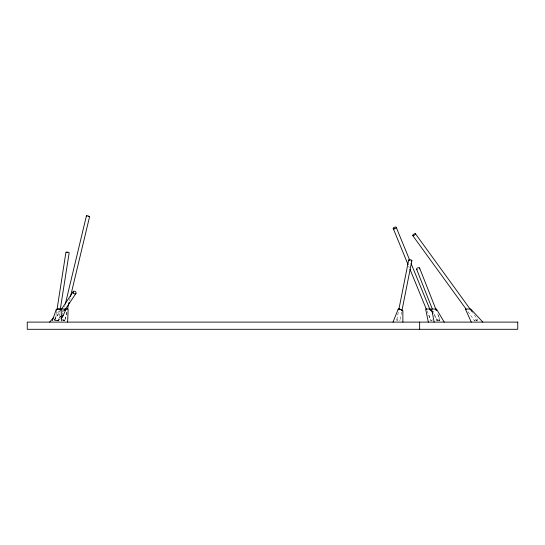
<?xml version="1.0" encoding="UTF-8"?>
<svg xmlns="http://www.w3.org/2000/svg" width="545" height="545" viewBox="0 0 545 545"><rect width="100%" height="100%" fill="white"/><g stroke="black" fill="none" stroke-linecap="round" stroke-linejoin="round"><path stroke-width="0.41" stroke-dasharray="2.73 2.04" d="M57.784 320.882L55.283 320.726L56.762 311.236M58.519 321.216L59.95 312.012M438.03 320.869L439.229 320.446M398.272 312.408L396.74 320.119L397.216 320.828M401.679 311.985L399.873 320.848M63.54 311.536L64.923 305.759M66.722 312.299L64.746 320.549L64.153 320.923M69.487 300.738L70.271 297.441M66.715 312.319L64.746 320.549L62.634 319.779L64.746 320.521L63.649 320.01M61.96 312.503L63.179 309.724M60.863 316.011L57.607 320.896L60.427 316.665M61.326 315.31L62.723 313.218M54.316 319.956L59.964 311.488M54.302 319.976L59.787 311.767M59.419 310.814L55.815 314.976M439.147 320.848L439.91 319.595L437.628 313.75L439.795 319.254M476.207 320.862L477.154 320.514L477.393 319.111L472.515 312.387M55.29 320.705L56.305 320.637M59.105 319.854L60.55 318.587M476.889 320.882L477.141 320.426M64.371 320.651L64.726 320.583L62.695 320.344L64.692 320.603L64.078 320.63M64.235 320.63L63.091 320.46M56.455 320.651L57.641 320.848M63.969 320.61L63.057 320.453M62.798 319.792L63.227 319.881M437.254 320.957L433.18 311.263M467.971 311.699L474.743 321.025M434.426 315.569L437.683 320.896M408.668 266.117L409.315 267.69M427.042 310.882L431.231 321.094M428.772 315.092L430.993 320.535M60.638 316.87L60.584 316.318M61.176 316.556A5.048 2.5 52.1 0 1 61.074 315.848M58.404 320.91A6.186 3.147 -20.5 0 1 59.037 320.106M54.255 320.821A1.635 1.247 33.7 0 1 55.372 319.411A1.635 1.247 33.7 0 1 57.225 320.876M397.905 320.889A1.635 0.572 11.3 0 1 396.815 319.956A1.635 0.572 11.3 0 1 398.885 319.949A1.635 0.572 11.3 0 1 399.839 320.876M474.702 320.862A1.635 0.579 -36 0 1 476.173 319.316A1.635 0.579 -36 0 1 477.427 319.35A1.635 0.579 -36 0 1 475.826 320.896M431.293 320.855A1.635 0.749 -22.3 0 1 432.635 319.854M437.049 320.855A1.635 0.933 -21.5 0 1 437.683 319.281A1.635 0.933 -21.5 0 1 439.835 319.316A1.635 0.933 -21.5 0 1 438.636 320.876"/><path stroke-width="0.82" d="M67.641 322.109L68.152 309.029L60.979 309.029M57.102 309.015L65.945 252.137L67.859 252.165L69.181 252.628L60.243 309.594M408.661 260.06L398.892 309.281A1.621 0.572 11.3 0 1 399.192 309.029M401.938 310.67L411.877 260.619M65.318 304.103L86.437 215.786L87.949 215.854L89.618 216.542L70.469 296.616M67.512 308.995L69.092 302.393M52.272 320.787L56.162 309.846A2.187 0.525 -12.7 0 0 56.421 310.078M393.02 322.109L398.177 309.213A2.398 0.845 11.3 0 0 398.286 309.54L398.606 309.833M63.097 315.569L66.177 309.029M64.582 310.425L65.509 309.029M60.904 310.078L73.146 291.718M64.664 310.309L75.966 293.367M53.751 317.353L49.602 322.109M62.266 317.067L61.367 317.926M89.578 216.59L88.556 216.556M59.412 309.029L57.613 309.029A2.548 0.613 -12.7 0 0 56.435 309.56A2.323 0.559 -12.7 0 0 56.155 309.846M398.279 309.029L399.54 309.029L402.85 310.704L402.891 322.109M430.421 309.029L425.618 309.029L428.35 322.109M401.985 310.357L401.542 310.221M60.229 309.819L60.454 309.819A2.487 0.395 8.8 0 0 60.917 309.751M402.782 310.773L402.312 310.623M58.846 309.029L60.114 309.356M67.416 252.621L66.824 252.499M86.975 216.14L86.437 215.806M399.608 309.029L400.016 309.267M400.377 309.369L402.006 310.337M482.843 322.109L470.73 309.029L465.389 309.029L471.275 322.109M415.413 233.71A1.635 0.579 -36 0 1 413.723 235.556A1.635 0.579 -36 0 1 413.137 234.745A1.635 0.579 -36 0 1 415.413 233.71L472.031 311.72M412.769 235.631L466.248 309.322M430.441 309.029L433.098 313.389M444.216 322.109L436.45 309.029L431.64 309.029L434.161 322.109M396.276 227.463L409.813 260.442M411.107 263.582L430.441 310.704M393.197 228.423L408.028 264.55M409.963 269.257L426.394 309.308M419.582 267.963L436.375 310.575M416.7 269.441L432.253 308.892M435.775 309.029L436.395 310.602M61.088 309.628L61.592 320.787M419.65 322.109L419.65 329.303M62.886 315.303A1.649 1.349 -48.6 0 1 62.886 315.684M62.941 315.739A2.132 1.839 -36.3 0 1 62.723 316.393M62.695 316.488A2.868 2.405 -38.8 0 1 62.566 316.706M62.552 316.802A3.127 2.507 -41.4 0 1 62.321 317.108M57.048 309.546A1.724 0.416 -12.7 0 1 58.145 309.035M61.047 309.703A2.705 0.429 8.8 0 1 60.931 309.751M61.067 309.587A2.344 0.375 8.8 0 0 60.863 309.451A2.316 0.368 8.8 0 0 59.596 309.07M417.163 269.707A1.635 0.933 -21.5 0 1 416.932 268.392A1.635 0.933 -21.5 0 1 419.125 267.697A1.635 0.933 -21.5 0 1 419.35 269.012M409.022 260.49A1.635 0.572 11.3 0 1 409.295 259.706A1.635 0.572 11.3 0 1 411.584 260.231A1.635 0.572 11.3 0 1 411.148 260.98M517.75 322.109L27.25 322.109L27.25 329.303L517.75 329.303L517.75 322.109M73.268 292.978A1.635 1.247 33.7 0 0 75.912 293.455A1.635 1.247 33.7 0 0 74.488 291.194A1.635 1.247 33.7 0 0 73.268 292.978M394.226 228.852A1.635 0.749 -22.3 0 0 396.249 227.326A1.635 0.749 -22.3 0 0 393.742 227.647A1.635 0.749 -22.3 0 0 394.226 228.852"/></g></svg>
